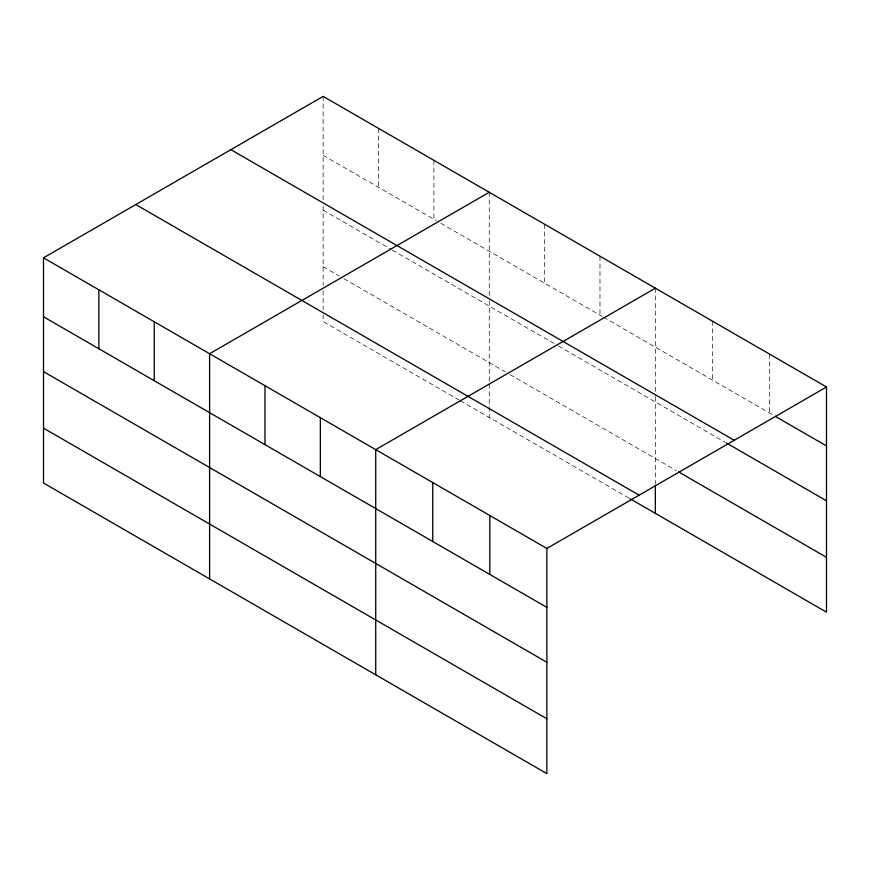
<?xml version="1.0" encoding="UTF-8"?>
<svg xmlns="http://www.w3.org/2000/svg" width="870" height="870" viewBox="0 0 870 870"><rect width="100%" height="100%" fill="white"/><g stroke="black" fill="none" stroke-linecap="round" stroke-linejoin="round"><path stroke-width="0.65" stroke-dasharray="4.35 3.26" d="M323.14 155.328L436.185 220.588M440.807 223.253L602.301 316.495M603.454 317.158L774.115 415.686M323.14 210.181L391.195 249.472M392.359 250.136L553.853 343.378M558.464 346.042L725.21 442.319M323.14 266.698L339.289 276.029M343.911 278.694L505.405 371.925M510.016 374.589L676.316 470.605M459.262 400.146L323.14 321.563L323.14 314.864M460.415 400.809L628.825 498.042M769.45 354.057L769.45 413M712.41 321.117L712.41 380.06M655.36 288.188L655.36 395.295M655.36 396.633L655.36 483.927M599.985 256.215L599.985 315.157M544.62 224.253L544.62 283.196M489.255 192.281L489.255 295.376M489.255 300.726L489.255 382.669M489.255 384.007L489.255 405.42M489.255 406.758L489.255 417.459M433.88 160.319L433.88 219.262M378.515 128.347L378.515 187.289M323.14 96.385L323.14 200.818M323.14 206.168L323.14 285.436M323.14 290.787L323.14 309.513"/><path stroke-width="1.3" d="M43.5 257.835L546.86 548.437L546.86 773.615L43.5 483.013L43.5 257.835L323.14 96.385L826.5 386.987L826.5 612.165L629.978 498.706M489.255 192.281L209.605 353.731L209.605 578.909M655.36 288.188L375.72 449.638L375.72 674.815M546.86 548.437L826.5 386.987M775.279 416.36L826.5 445.929M230.865 149.662L734.215 440.274M726.374 442.982L826.5 500.794M678.643 471.942L826.5 557.311M135.785 204.548L639.135 495.16M43.5 316.778L546.86 607.38M43.5 371.631L546.86 662.244M43.5 428.149L546.86 718.761M655.36 485.264L655.36 513.365M489.81 515.508L489.81 574.45M432.76 482.567L432.76 541.51M320.345 417.665L320.345 476.608M264.98 385.704L264.98 444.646M154.24 321.769L154.24 380.712M98.865 289.797L98.865 348.739"/></g></svg>
